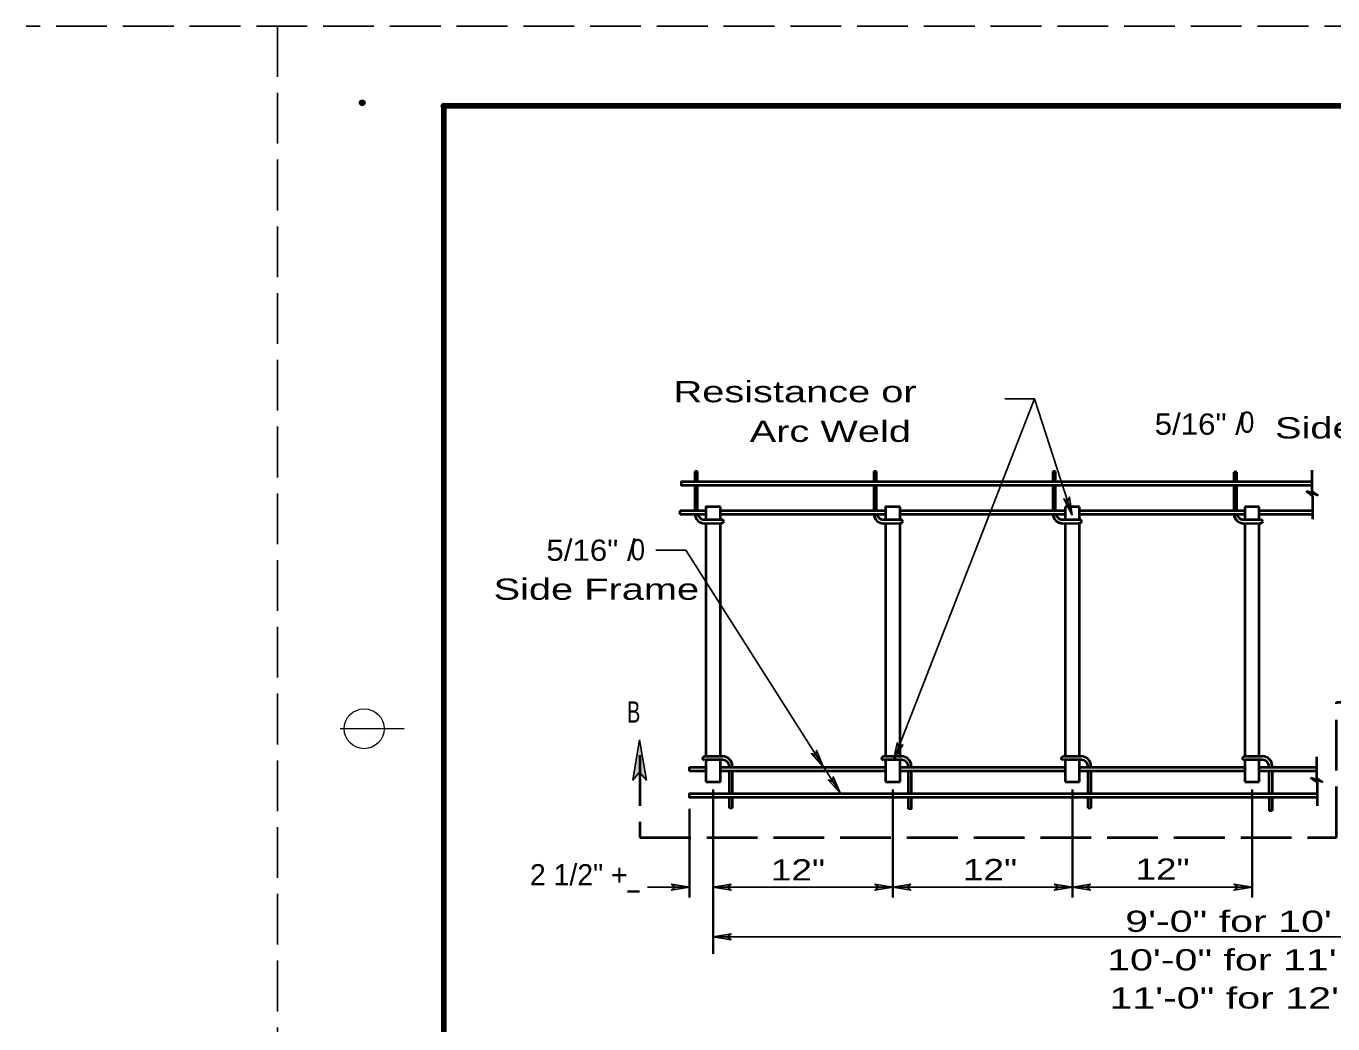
# Model space of a CAD drawing. Extents: x 36.9 to 72.2, y 19.2 to 41.2.
# Drawn here: x 36.89 to 45.08, y 34.93 to 41.18 of the extents above; entities that cross this region are included whole.
import ezdxf

# ---------------------------------------------------------------- set-up
doc = ezdxf.new("R2010")
doc.units = 0
doc.header["$LTSCALE"] = 0.053
doc.header["$PDMODE"] = 32
doc.header["$PDSIZE"] = 0.0265
doc.linetypes.add('LONG_DASHED', pattern=[7.5, 6, -1.5])
doc.layers.add('1', color=7, linetype='Continuous', lineweight=40)
doc.layers.add('61', color=7, linetype='Continuous', lineweight=25)
doc.layers.add('60', color=7, linetype='Continuous')

msp = doc.modelspace()

# ---------------------------------------------------------------- hatches: boundary and pattern name
at = {"layer": '61'}
for points in [[(43.442, 38.11983), (43.42533, 38.23267), (43.41442, 38.2055), (43.38967, 38.22117)], [(40.73408, 36.71283), (40.69192, 36.45975), (40.73408, 36.51033), (40.77633, 36.45975)], [(42.32433, 36.58267), (42.38267, 36.68067), (42.357, 36.6665), (42.34775, 36.69425)], [(41.88633, 36.54083), (41.84183, 36.64583), (41.83808, 36.61675), (41.81017, 36.62575)], [(41.99117, 36.376), (41.94667, 36.481), (41.94292, 36.45192), (41.91492, 36.46083)], [(41.04658, 35.789), (40.93408, 35.80775), (40.95658, 35.789), (40.93408, 35.77025)], [(41.19467, 35.789), (41.30717, 35.77025), (41.28467, 35.789), (41.30717, 35.80775)], [(42.31967, 35.789), (42.20717, 35.80775), (42.22967, 35.789), (42.20717, 35.77025)], [(42.31967, 35.789), (42.43217, 35.77025), (42.40967, 35.789), (42.43217, 35.80775)], [(43.44467, 35.789), (43.33217, 35.80775), (43.35467, 35.789), (43.33217, 35.77025)], [(43.44467, 35.789), (43.55717, 35.77025), (43.53467, 35.789), (43.55717, 35.80775)], [(44.56967, 35.789), (44.45717, 35.80775), (44.47967, 35.789), (44.45717, 35.77025)], [(41.19467, 35.47833), (41.30717, 35.45958), (41.28467, 35.47833), (41.30717, 35.49708)]]:
    msp.add_hatch(color=256, dxfattribs=at).paths.add_polyline_path(points)

# ---------------------------------------------------------------- linework, layer by layer
at = {"layer": '1', "linetype": 'LONG_DASHED', "lineweight": 25}
for p, q in [((72.09225, 41.18142), (36.89225, 41.18142)), ((38.46725, 41.18142), (38.46725, 19.18142))]:
    msp.add_line(p, q, dxfattribs=at)
at = {"layer": '1', "lineweight": 158}
for p, q in [((39.50892, 40.68142), (39.50892, 19.68142)), ((72.00892, 40.68142), (39.50892, 40.68142))]:
    msp.add_line(p, q, dxfattribs=at)
at = {"layer": '1'}
for p, q in [((41.09717, 38.39217), (41.07917, 38.39217)), ((41.07917, 38.39217), (41.07917, 38.3295)), ((41.09717, 38.39217), (41.07917, 38.39217)), ((41.09717, 38.3295), (41.09717, 38.39217)), ((42.21825, 38.39217), (42.20025, 38.39217)), ((42.20025, 38.39217), (42.20025, 38.3295)), ((42.21825, 38.3295), (42.21825, 38.39217)), ((43.33933, 38.39217), (43.32133, 38.39217)), ((43.32133, 38.39217), (43.32133, 38.3295)), ((43.33933, 38.3295), (43.33933, 38.39217)), ((44.47325, 38.38783), (44.45525, 38.38783)), ((44.45525, 38.38783), (44.45525, 38.3295)), ((44.47325, 38.3295), (44.47325, 38.38783)), ((44.94392, 38.39992), (44.94392, 38.30758)), ((41.07917, 38.305), (41.07917, 38.14825)), ((41.09717, 38.14825), (41.09717, 38.305)), ((42.20025, 38.305), (42.20025, 38.14825)), ((42.21825, 38.14825), (42.21825, 38.305)), ((43.32133, 38.305), (43.32133, 38.14825)), ((43.33933, 38.14825), (43.33933, 38.305)), ((44.45525, 38.305), (44.45525, 38.14825)), ((44.47325, 38.14825), (44.47325, 38.305)), ((44.94392, 38.30758), (44.94425, 38.29025)), ((44.94392, 38.30483), (44.94392, 38.26783)), ((44.948, 38.24092), (44.948, 38.135)), ((40.98883, 38.12375), (40.98875, 38.14825)), ((40.98875, 38.14825), (41.09717, 38.14825)), ((41.09717, 38.14825), (41.14967, 38.14825)), ((41.23967, 38.12425), (41.23967, 38.1715)), ((41.23967, 38.14825), (42.27467, 38.14825)), ((42.27467, 38.1715), (42.27467, 38.12375)), ((42.36467, 38.12375), (42.36467, 38.1715)), ((42.36467, 38.14825), (43.39967, 38.14825)), ((43.48967, 38.1715), (43.39967, 38.1715)), ((43.39967, 38.1715), (43.39967, 38.0895)), ((43.39967, 38.1715), (43.39967, 38.095)), ((43.48967, 38.0935), (43.48967, 38.1715)), ((43.48967, 38.14825), (44.52467, 38.14825)), ((44.61467, 38.1715), (44.52467, 38.1715)), ((44.52467, 38.1715), (44.52467, 38.0895)), ((44.52467, 38.1715), (44.52467, 38.096)), ((44.61467, 38.08942), (44.61467, 38.1715)), ((44.61467, 38.14825), (44.94917, 38.14825)), ((44.948, 38.135), (44.948, 38.1215)), ((41.14967, 38.12375), (40.98883, 38.12375)), ((41.23967, 38.08942), (41.13792, 38.0895)), ((41.14033, 38.06783), (41.23967, 38.06775)), ((41.14967, 38.06783), (41.14967, 36.60883)), ((41.23967, 38.08942), (41.23967, 38.12425)), ((42.27467, 38.12375), (41.23967, 38.12375)), ((41.23967, 36.60875), (41.23967, 38.06792)), ((41.26308, 38.0795), (41.24817, 38.09433)), ((42.36075, 38.08942), (42.259, 38.0895)), ((42.26142, 38.06783), (42.36075, 38.06775)), ((42.27467, 38.12375), (42.27467, 38.0895)), ((42.27467, 38.06783), (42.27467, 36.60883)), ((42.36467, 38.08942), (42.36467, 38.12375)), ((43.39967, 38.12375), (42.36467, 38.12375)), ((42.36467, 36.60875), (42.36467, 38.06775)), ((42.38417, 38.0795), (42.36933, 38.09433)), ((43.48183, 38.08942), (43.38008, 38.0895)), ((43.3825, 38.06783), (43.48183, 38.06775)), ((43.39967, 38.06783), (43.39967, 36.60883)), ((43.39967, 38.06783), (43.39967, 36.61725)), ((44.52467, 38.12375), (43.48967, 38.12375)), ((43.48967, 36.60875), (43.48967, 38.06967)), ((43.50525, 38.0795), (43.49042, 38.09433)), ((44.61575, 38.08942), (44.514, 38.0895)), ((44.51642, 38.06783), (44.61575, 38.06775)), ((44.52467, 38.06783), (44.52467, 36.60758)), ((44.94858, 38.12375), (44.61467, 38.12375)), ((44.61467, 36.60875), (44.61467, 38.06775)), ((44.63917, 38.0795), (44.62433, 38.09433)), ((44.948, 38.1215), (44.948, 38.09392)), ((41.14108, 36.58225), (41.12617, 36.59725)), ((41.14967, 36.60883), (41.253, 36.60875)), ((41.14967, 36.58717), (41.14967, 36.44942)), ((41.25542, 36.58708), (41.14967, 36.58717)), ((41.23967, 36.44933), (41.23967, 36.58708)), ((42.26217, 36.58225), (42.24725, 36.59725)), ((42.27067, 36.60883), (42.37408, 36.60875)), ((42.3765, 36.58708), (42.27067, 36.58717)), ((42.27467, 36.58283), (42.27467, 36.44942)), ((42.36467, 36.44942), (42.36467, 36.58275)), ((43.3875, 36.58225), (43.37267, 36.59725)), ((43.39608, 36.60883), (43.49942, 36.60875)), ((43.50192, 36.58708), (43.39608, 36.58717)), ((43.39967, 36.58717), (43.39967, 36.44942)), ((43.39967, 36.58717), (43.39967, 36.484)), ((43.48967, 36.44942), (43.48967, 36.58708)), ((44.52225, 36.58225), (44.50742, 36.59725)), ((44.52467, 36.58433), (44.52467, 36.44942)), ((44.53083, 36.60883), (44.63417, 36.60875)), ((44.63667, 36.58708), (44.53092, 36.58717)), ((44.61467, 36.44942), (44.61467, 36.58708)), ((41.04658, 36.51642), (41.0465, 36.54083)), ((41.0465, 36.54083), (41.14967, 36.54083)), ((41.14967, 36.51642), (41.04658, 36.51642)), ((41.23967, 36.54083), (42.27467, 36.54083)), ((42.27467, 36.51642), (41.23967, 36.51642)), ((41.29625, 36.54083), (41.29625, 36.54575)), ((41.29625, 36.376), (41.29625, 36.51642)), ((41.31425, 36.54925), (41.31425, 36.54083)), ((41.31425, 36.51642), (41.31425, 36.376)), ((42.36467, 36.54083), (43.39967, 36.54083)), ((43.39967, 36.51642), (42.36467, 36.51642)), ((42.41733, 36.54083), (42.41733, 36.54575)), ((42.41733, 36.376), (42.41733, 36.51642)), ((42.43533, 36.54925), (42.43533, 36.54083)), ((42.43533, 36.51642), (42.43533, 36.376)), ((43.48967, 36.54083), (44.52467, 36.54083)), ((44.52467, 36.51642), (43.48967, 36.51642)), ((43.54267, 36.54083), (43.54267, 36.54575)), ((43.54267, 36.376), (43.54267, 36.51642)), ((43.56067, 36.54925), (43.56067, 36.54083)), ((43.56067, 36.51642), (43.56067, 36.376)), ((44.61467, 36.54083), (44.97467, 36.54083)), ((44.972, 36.51642), (44.61467, 36.51642)), ((44.67742, 36.54083), (44.67742, 36.54575)), ((44.67742, 36.376), (44.67742, 36.51642)), ((44.69542, 36.54925), (44.69542, 36.54083)), ((44.69542, 36.51642), (44.69542, 36.376)), ((41.14967, 36.44942), (41.23967, 36.44933)), ((42.27467, 36.44942), (42.36467, 36.44933)), ((43.39967, 36.44942), (43.48967, 36.44933)), ((44.52467, 36.44942), (44.61467, 36.44933)), ((44.97658, 36.44675), (44.97658, 36.35175)), ((41.29625, 36.2845), (41.29625, 36.3515)), ((41.31425, 36.3515), (41.31425, 36.2845)), ((42.41733, 36.28017), (42.41733, 36.3515)), ((43.54267, 36.2845), (43.54267, 36.3515)), ((43.56067, 36.3515), (43.56067, 36.2845)), ((44.67742, 36.3515), (44.67742, 36.268)), ((44.69542, 36.3515), (44.69542, 36.268)), ((44.97658, 36.349), (44.97658, 36.29975)), ((41.31425, 36.2845), (41.29625, 36.2845)), ((43.56067, 36.2845), (43.54267, 36.2845)), ((44.69542, 36.268), (44.67742, 36.268))]:
    msp.add_line(p, q, dxfattribs=at)
at = {"layer": '1', "lineweight": 13}
msp.add_line((39.25892, 36.78142), (38.85892, 36.78142), dxfattribs=at)
at = {"layer": '1'}
for points in [[(44.94425, 38.305), (40.99708, 38.305), (40.997, 38.3295), (44.94375, 38.3295)], [(44.94392, 38.26783), (44.979, 38.2435), (44.91167, 38.2665), (44.948, 38.24092)], [(41.23967, 38.1715), (41.14967, 38.1715), (41.14967, 38.1245), (41.14967, 38.0895)], [(42.36467, 38.1715), (42.27467, 38.1715), (42.27467, 38.147)], [(44.97258, 36.60575), (44.97258, 36.51533), (44.97258, 36.47367)], [(44.97258, 36.47367), (45.00767, 36.44933), (44.94017, 36.47233), (44.97658, 36.44675)], [(44.98167, 36.3515), (41.04658, 36.3515), (41.0465, 36.376), (44.97883, 36.376)], [(42.43533, 36.3515), (42.43533, 36.28017), (42.41733, 36.28017)]]:
    msp.add_lwpolyline(points, dxfattribs=at)
at = {"layer": '1', "linetype": 'LONG_DASHED'}
msp.add_lwpolyline([(40.73617, 36.61608), (40.73617, 36.10117), (45.09767, 36.10117), (45.09767, 36.94725), (49.72633, 36.94725), (49.72633, 37.453)], dxfattribs=at)
at = {"layer": '1', "lineweight": 13}
msp.add_circle((39.00892, 36.78142), 0.125, dxfattribs=at)
at = {"layer": '1'}
for centre, radius, start, end in [((41.14031, 38.12905), 0.06125, 185.00647, 270), ((41.14031, 38.12905), 0.06125, 185.38985, 270), ((41.14397, 38.13627), 0.04719, 195.58611, 262.52426), ((41.23463, 38.10733), 0.03978, 277.17526, 315.6296), ((41.23606, 38.1054), 0.01642, 282.52881, 317.61576), ((42.26144, 38.12905), 0.06125, 185.00647, 270), ((42.26509, 38.13627), 0.04719, 195.58611, 262.52426), ((42.35575, 38.10733), 0.03978, 277.17526, 315.6296), ((42.35719, 38.1054), 0.01642, 282.52881, 317.61576), ((43.3825, 38.12905), 0.06125, 185.00647, 270), ((43.38616, 38.13627), 0.04719, 195.58611, 262.52426), ((43.47681, 38.10733), 0.03978, 277.17526, 315.6296), ((43.47825, 38.1054), 0.01642, 282.52881, 317.61576), ((44.51644, 38.12905), 0.06125, 185.00647, 270), ((44.52009, 38.13627), 0.04719, 195.58611, 262.52426), ((44.61075, 38.10733), 0.03978, 277.17526, 315.6296), ((44.61219, 38.1054), 0.01642, 282.52881, 317.61576), ((41.15462, 36.5694), 0.03978, 97.17526, 135.6296), ((41.15319, 36.57115), 0.01642, 102.52881, 137.61576), ((41.253, 36.54749), 0.06125, 1.66664, 90), ((41.24934, 36.54027), 0.04719, 6.61674, 82.52426), ((42.27569, 36.5694), 0.03978, 97.17526, 135.6296), ((42.27425, 36.57115), 0.01642, 102.52881, 137.61576), ((42.37406, 36.54749), 0.06125, 1.66664, 90), ((42.37041, 36.54027), 0.04719, 6.61674, 82.52426), ((43.40106, 36.5694), 0.03978, 97.17526, 135.6296), ((43.39963, 36.57115), 0.01642, 102.52881, 137.61576), ((43.49944, 36.54749), 0.06125, 1.66664, 90), ((43.49578, 36.54027), 0.04719, 6.61674, 82.52426), ((44.53581, 36.5694), 0.03978, 97.17526, 135.6296), ((44.53444, 36.57115), 0.01642, 102.52881, 137.61576), ((44.63419, 36.54749), 0.06125, 1.66664, 90), ((44.63053, 36.54027), 0.04719, 6.61674, 82.52426)]:
    msp.add_arc(centre, radius, start, end, dxfattribs=at)
for p in [(38.99692, 40.70142), (39.50892, 40.68142)]:
    msp.add_point(p, dxfattribs=at)
at = {"layer": '61'}
for p, q in [((43.442, 38.11983), (43.20775, 38.84658)), ((41.02258, 37.89983), (40.83508, 37.89983)), ((41.99117, 36.376), (41.02258, 37.89983)), ((40.78317, 35.789), (41.04658, 35.789)), ((41.19467, 35.789), (42.31967, 35.789)), ((41.19467, 35.47833), (49.06967, 35.47833))]:
    msp.add_line(p, q, dxfattribs=at)
at = {"layer": '61', "lineweight": 35}
for p, q in [((41.19467, 36.40133), (41.19467, 35.37167)), ((42.31967, 36.40133), (42.31967, 35.72483)), ((43.44467, 36.40133), (43.44467, 35.72483)), ((44.56967, 36.40133), (44.56967, 35.72483)), ((41.04658, 36.27925), (41.04658, 35.72483)), ((40.65867, 35.76125), (40.73367, 35.76125))]:
    msp.add_line(p, q, dxfattribs=at)
at = {"layer": '61'}
for points in [[(42.32433, 36.58267), (43.20775, 38.84658), (43.02025, 38.84658)], [(42.31967, 35.789), (43.44467, 35.789), (44.56967, 35.789)]]:
    msp.add_lwpolyline(points, dxfattribs=at)
for points in [[(43.442, 38.11983), (43.42533, 38.23267), (43.41442, 38.2055), (43.38967, 38.22117)], [(40.73408, 36.71283), (40.69192, 36.45975), (40.73408, 36.51033), (40.77633, 36.45975)], [(42.32433, 36.58267), (42.38267, 36.68067), (42.357, 36.6665), (42.34775, 36.69425)], [(41.88633, 36.54083), (41.84183, 36.64583), (41.83808, 36.61675), (41.81017, 36.62575)], [(41.99117, 36.376), (41.94667, 36.481), (41.94292, 36.45192), (41.91492, 36.46083)], [(41.04658, 35.789), (40.93408, 35.80775), (40.95658, 35.789), (40.93408, 35.77025)], [(41.19467, 35.789), (41.30717, 35.77025), (41.28467, 35.789), (41.30717, 35.80775)], [(42.31967, 35.789), (42.20717, 35.80775), (42.22967, 35.789), (42.20717, 35.77025)], [(42.31967, 35.789), (42.43217, 35.77025), (42.40967, 35.789), (42.43217, 35.80775)], [(43.44467, 35.789), (43.33217, 35.80775), (43.35467, 35.789), (43.33217, 35.77025)], [(43.44467, 35.789), (43.55717, 35.77025), (43.53467, 35.789), (43.55717, 35.80775)], [(44.56967, 35.789), (44.45717, 35.80775), (44.47967, 35.789), (44.45717, 35.77025)], [(41.19467, 35.47833), (41.30717, 35.45958), (41.28467, 35.47833), (41.30717, 35.49708)]]:
    msp.add_lwpolyline(points, close=True, dxfattribs=at)

# ---------------------------------------------------------------- texts
at = {"layer": '1', "width": 0.9}
for p in [(44.494, 38.63525), (40.67842, 37.8365)]:
    msp.add_text('0', height=0.133, dxfattribs=at).set_placement(p)
at = {"layer": '60'}
for s, width, p in [('Resistance or', 1.4, (40.94633, 38.826)), ('Arc Weld', 1.4, (41.42333, 38.57767)), ('5/16" / ', 1.1, (43.95958, 38.62267)), ('Side Frame', 1.4, (44.71308, 38.59925)), ('5/16" / ', 1.1, (40.15033, 37.83308)), ('Side Frame', 1.4, (39.81967, 37.589)), ('B', 0.7, (40.65525, 36.81975)), ('12"', 1.3, (41.55625, 35.83117)), ('12"', 1.3, (42.75883, 35.83292)), ('12"', 1.3, (43.83917, 35.83583)), ('9\'-0" for 10\' lane', 1.45, (43.77508, 35.50933)), ('10\'-0" for 11\' lane', 1.45, (43.662, 35.26808)), ('11\'-0" for 12\' lane', 1.45, (43.67608, 35.02925))]:
    msp.add_text(s, height=0.133, dxfattribs=dict(at, width=width)).set_placement(p)
msp.add_text('2 1/2" +', height=0.133, dxfattribs=at).set_placement((40.04717, 35.80058))

doc.saveas('drawing.dxf')
